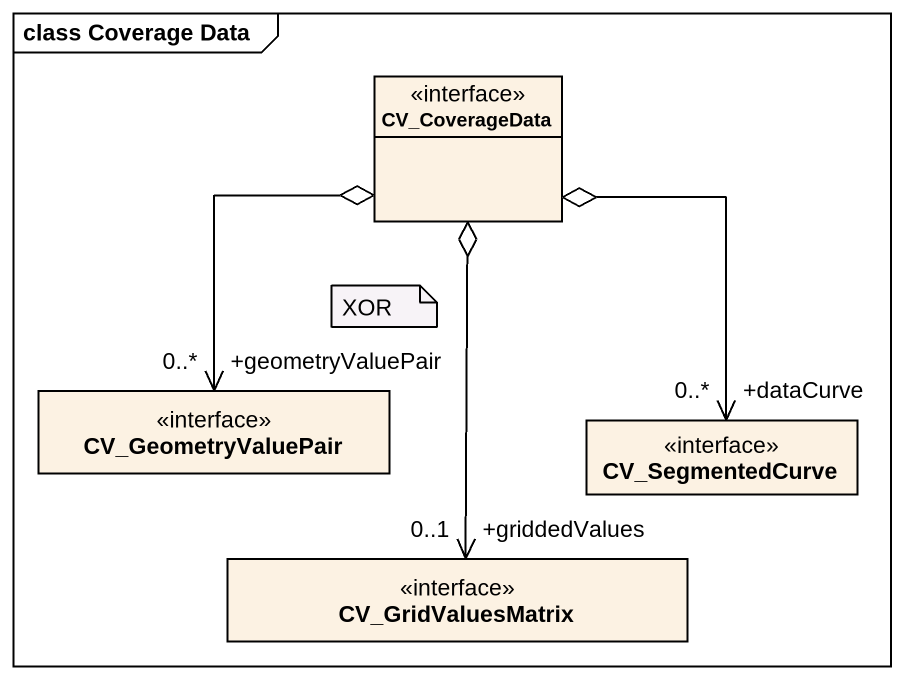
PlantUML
@startuml
mainframe class Coverage Data
hide circle
hide empty members
class CV_CoverageData <<interface>>
class CV_GeometryValuePair <<interface>>
class CV_SegmentedCurve <<interface>>
class CV_GridValuesMatrix <<interface>>
CV_GeometryValuePair "+geometryValuePair\n0..*" <-up-o CV_CoverageData
CV_SegmentedCurve "+dataCurve\n0..*" <-up-o CV_CoverageData
CV_GridValuesMatrix "+griddedValues\n0..1" <-up-o CV_CoverageData
note as N1
  XOR
end note
@enduml
